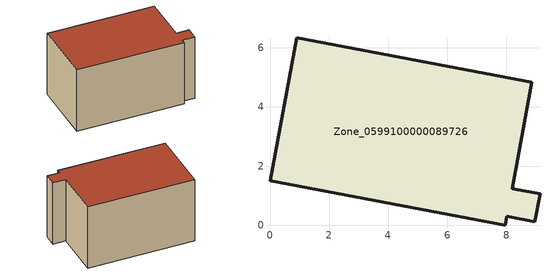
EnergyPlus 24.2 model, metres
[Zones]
Zone_0599100000089726
 floor ground (C_G): 7.96,0 0,1.51 0.91,6.34 8.87,4.83 8.2,1.24 9.14,1.06 8.96,0.12 8.02,0.3 z0
 wall outside (C_F): 0,1.51 7.96,0 8.02,0.3 8.96,0.12 9.14,1.06 8.2,1.24 8.87,4.83 0.91,6.34 0,1.51 z0:5.08
 roof outside (C_R): 8.87,4.83 0.91,6.34 0,1.51 7.96,0 8.02,0.3 8.96,0.12 9.14,1.06 8.2,1.24 z5.08
[BUILDING]
Pand.0599100000089726: North Axis=0; Terrain=City; Loads Convergence Tolerance Value=0.04; Temperature Convergence Tolerance Value=0.4; Solar Distribution=FullExterior; Maximum Number of Warmup Days=25; Minimum Number of Warmup Days=1
[Site:Location]
Rotterdam.The.Hague.AP_ZH_NLD Design_Conditions: Latitude=51.96; Longitude=4.45; Time Zone=1; Elevation=-4.5
[SITE:GROUNDTEMPERATURE:BUILDINGSURFACE]
18, 18, 18, 18, 18, 18, 18, 18, 18, 18, 18, 18
[MATERIAL] Thermal Absorptance=0.9; Solar Absorptance=0.7; Visible Absorptance=0.7
Name | Roughness | Thickness | Conductivity | Density | Specific Heat
G.TI.1946 | MediumSmooth | 0.15 | 1 | 540 | 1210
F.TI.1946 | Rough | 0.3 | 0.857143 | 1920 | 840
R.TI.1946 | MediumRough | 0.2 | 0.1 | 1500 | 1000
[CONSTRUCTION]
C_G: G.TI.1946
C_F: F.TI.1946
C_R: R.TI.1946
[ZONE]
Zone_0599100000089726: Type=1; Multiplier=1; Ceiling Height=Autocalculate; Volume=Autocalculate; Floor Area=autocalculate; Part of Total Floor Area=Yes
[ZONEINFILTRATION:DESIGNFLOWRATE]
Infil_Zone_0599100000089726: Zone or ZoneList or Space or SpaceList=Zone_0599100000089726; Schedule=AlwaysOn; Design Flow Rate Calculation Method=Flow/Area; Flow Rate per Floor Area=0.003; Constant Term Coefficient=1; Temperature Term Coefficient=0; Velocity Term Coefficient=0; Velocity Squared Term Coefficient=0
[HVACTEMPLATE:ZONE:IDEALLOADSAIRSYSTEM]
Zone_0599100000089726: Maximum Heating Supply Air Temperature=50; Minimum Cooling Supply Air Temperature=13; Maximum Heating Supply Air Humidity Ratio=0.0156; Minimum Cooling Supply Air Humidity Ratio=0.0077; Heating Limit=NoLimit; Cooling Limit=NoLimit; Dehumidification Control Type=ConstantSensibleHeatRatio; Cooling Sensible Heat Ratio=0.7; Dehumidification Setpoint=60; Humidification Control Type=None; Humidification Setpoint=30; Outdoor Air Method=None; Outdoor Air Flow Rate per Person=0.00944; Outdoor Air Flow Rate per Zone Floor Area=0; Outdoor Air Flow Rate per Zone=0; Demand Controlled Ventilation Type=None; Outdoor Air Economizer Type=NoEconomizer; Heat Recovery Type=None; Sensible Heat Recovery Effectiveness=0.7; Latent Heat Recovery Effectiveness=0.65
[ZONECONTROL:THERMOSTAT]
ThermostatControl_Zone_0599100000089726: Zone or ZoneList=Zone_0599100000089726; Control Type Schedule=DualSetpointControlType; Control 1=Thermostat_Zone_0599100000089726; Temperature Difference Between Cutout And Setpoint=0
[THERMOSTATSETPOINT:DUALSETPOINT]
Thermostat_Zone_0599100000089726: Heating Setpoint Temperature Schedule=HeatingSetpoint_Zone_0599100000089726; Cooling Setpoint Temperature Schedule=CoolingSetpoint_Zone_0599100000089726
[SCHEDULE:COMPACT]
HeatingSetpoint_Zone_0599100000089726: Through: 12/31, For: AllDays, Until: 24:00, 21
CoolingSetpoint_Zone_0599100000089726: Through: 12/31, For: AllDays, Until: 24:00, 24
DualSetpointControlType: Through: 12/31, For: AllDays, Until: 24:00, 4
AlwaysOn: Through: 12/31, For: AllDays, Until: 24:00, 1
